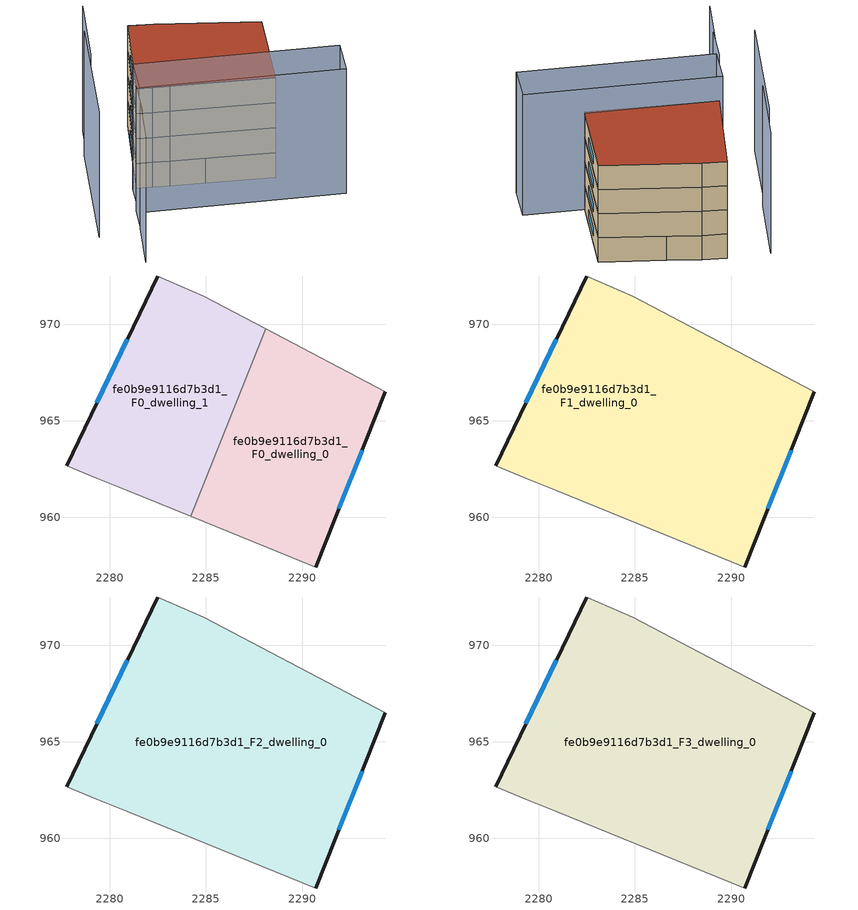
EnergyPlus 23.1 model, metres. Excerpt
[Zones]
fe0b9e9116d7b3d1_F0_dwelling_0
 floor ground (EU_floor_Construction): 2294.3,966.5 2290.68,957.42 2284.21,960.04 2288.09,969.77 z0
 wall outside (EU_wall_Construction): 2290.68,957.42 2294.3,966.5 z0:3
 wall adiabatic (EU_wall_Construction): 2294.3,966.5 2288.09,969.77 / 2284.21,960.04 2290.68,957.42 z0:3
 wall to fe0b9e9116d7b3d1_F0_dwelling_1 (EU_wall_Construction): 2288.09,969.77 2284.21,960.04 z0:3
 window (EU_Window_Construction): 2291.89,960.44 2293.1,963.47 z1:2
fe0b9e9116d7b3d1_F0_dwelling_1
 floor ground (EU_floor_Construction): 2288.09,969.77 2284.21,960.04 2280.9,961.38 2279.33,962.01 2277.77,962.66 2282.49,972.5 2284.87,971.46 z0
 wall outside (EU_wall_Construction): 2282.49,972.5 2277.77,962.66 z0:3
 wall adiabatic (EU_wall_Construction): 2277.77,962.66 2279.33,962.01 2280.9,961.38 2284.21,960.04 / 2288.09,969.77 2284.87,971.46 2282.49,972.5 z0:3
 window (EU_Window_Construction): 2280.92,969.22 2279.35,965.94 z1:2
fe0b9e9116d7b3d1_F1_dwelling_0
 floor to fe0b9e9116d7b3d1_F0_dwelling_0 (EU_floor_Construction): 2294.3,966.5 2290.68,957.42 2284.21,960.04 2288.09,969.77 z3
 floor to fe0b9e9116d7b3d1_F0_dwelling_1 (EU_floor_Construction): 2288.09,969.77 2284.21,960.04 2280.9,961.38 2279.33,962.01 2277.77,962.66 2282.49,972.5 2284.87,971.46 z3
 wall outside (EU_wall_Construction): 2282.49,972.5 2277.77,962.66 / 2290.68,957.42 2294.3,966.5 z3:6
 wall adiabatic (EU_wall_Construction): 2277.77,962.66 2279.33,962.01 2280.9,961.38 2290.68,957.42 / 2294.3,966.5 2284.87,971.46 2282.49,972.5 z3:6
 window (EU_Window_Construction): 2280.92,969.22 2279.35,965.94 / 2291.89,960.44 2293.1,963.47 z4:5
fe0b9e9116d7b3d1_F2_dwelling_0
 floor to fe0b9e9116d7b3d1_F1_dwelling_0 (EU_floor_Construction): 2294.3,966.5 2290.68,957.42 2280.9,961.38 2279.33,962.01 2277.77,962.66 2282.49,972.5 2284.87,971.46 z6
 wall outside (EU_wall_Construction): 2282.49,972.5 2277.77,962.66 / 2290.68,957.42 2294.3,966.5 z6:9
 wall adiabatic (EU_wall_Construction): 2277.77,962.66 2279.33,962.01 2280.9,961.38 2290.68,957.42 / 2294.3,966.5 2284.87,971.46 2282.49,972.5 z6:9
 window (EU_Window_Construction): 2280.92,969.22 2279.35,965.94 / 2291.89,960.44 2293.1,963.47 z7:8
fe0b9e9116d7b3d1_F3_dwelling_0
 floor to fe0b9e9116d7b3d1_F2_dwelling_0 (EU_floor_Construction): 2294.3,966.5 2290.68,957.42 2280.9,961.38 2279.33,962.01 2277.77,962.66 2282.49,972.5 2284.87,971.46 z9
 wall outside (EU_wall_Construction): 2282.49,972.5 2277.77,962.66 / 2290.68,957.42 2294.3,966.5 z9:12
 wall adiabatic (EU_wall_Construction): 2277.77,962.66 2279.33,962.01 2280.9,961.38 2290.68,957.42 / 2294.3,966.5 2284.87,971.46 2282.49,972.5 z9:12
 window (EU_Window_Construction): 2280.92,969.22 2279.35,965.94 / 2291.89,960.44 2293.1,963.47 z10:11
 roof outside (EU_roof_Construction): 2290.68,957.42 2294.3,966.5 2284.87,971.46 2282.49,972.5 2277.77,962.66 2279.33,962.01 2280.9,961.38 z12
shading: 2272.28,951.21 2274.72,956.58 / 2274.31,955.43 2275.84,959.28 / 2276.18,970.13 2270.43,957.24 / 2278.22,973.96 2274.73,966.32 / 2295.33,951.57 2275.98,958.92 / 2275.98,958.92 2277.45,962.78 / 2277.45,962.78 2296.8,955.43 / 2296.8,955.43 2295.33,951.57 z0:15
[Building]
EU S2 Campaign: North Axis=0; Terrain=City; Solar Distribution=FullExterior
[Site:Location]
Bologna: Latitude=44.5; Longitude=11.25; Time Zone=1; Elevation=37
[SizingPeriod:WeatherFileDays]
AnnualSizingPeriod: Begin Month=1; Begin Day of Month=1; End Month=12; End Day of Month=31; Day of Week for Start Day=Monday; Use Weather File Daylight Saving Period=No; Use Weather File Rain and Snow Indicators=No
[MATERIAL]
EU_InternalMass_Material: Roughness=MediumRough; Thickness=0.1; Conductivity=1; Density=1800; Specific Heat=900; Thermal Absorptance=0.9; Solar Absorptance=0.7; Visible Absorptance=0.7
[MATERIAL:NOMASS] Roughness=MediumRough; Thermal Absorptance=0.9; Solar Absorptance=0.7; Visible Absorptance=0.7
Name | Thermal Resistance
EU_wall_NoMass | 0.937881
EU_roof_NoMass | 0.548572
EU_floor_NoMass | 0.71348
[WINDOWMATERIAL:SIMPLEGLAZINGSYSTEM]
EU_Window_SimpleGlazing: UFactor=4.25633; Solar Heat Gain Coefficient=0.85; Visible Transmittance=0.85
[CONSTRUCTION]
EU_wall_Construction: EU_wall_NoMass
EU_roof_Construction: EU_roof_NoMass
EU_floor_Construction: EU_floor_NoMass
EU_InternalMass_Construction: EU_InternalMass_Material
EU_Window_Construction: EU_Window_SimpleGlazing
[ZONE] Type=1; Multiplier=1; Ceiling Height=autocalculate; Floor Area=autocalculate; Part of Total Floor Area=Yes
Name | Volume
fe0b9e9116d7b3d1_F0_dwelling_0 | 212.221
fe0b9e9116d7b3d1_F1_dwelling_0; fe0b9e9116d7b3d1_F2_dwelling_0; fe0b9e9116d7b3d1_F3_dwelling_0 | 424.438
fe0b9e9116d7b3d1_F0_dwelling_1 | 212.231
[INTERNALMASS] Construction=EU_InternalMass_Construction
Name | Zone or ZoneList | Surface Area
fe0b9e9116d7b3d1_F0_dwelling_0_EU_InternalMass | fe0b9e9116d7b3d1_F0_dwelling_0 | 70.7401
fe0b9e9116d7b3d1_F0_dwelling_1_EU_InternalMass | fe0b9e9116d7b3d1_F0_dwelling_1 | 70.7433
fe0b9e9116d7b3d1_F1_dwelling_0_EU_InternalMass | fe0b9e9116d7b3d1_F1_dwelling_0 | 141.479
fe0b9e9116d7b3d1_F2_dwelling_0_EU_InternalMass | fe0b9e9116d7b3d1_F2_dwelling_0 | 141.479
fe0b9e9116d7b3d1_F3_dwelling_0_EU_InternalMass | fe0b9e9116d7b3d1_F3_dwelling_0 | 141.479
[OTHEREQUIPMENT] Fuel Type=Electricity; Design Level Calculation Method=Watts/Area; Power per Zone Floor Area=1; Fraction Latent=0; Fraction Radiant=0; Fraction Lost=0; Carbon Dioxide Generation Rate=0; EndUse Subcategory=EU_Step8_InternalGains
Name | Zone or ZoneList or Space or SpaceList | Schedule
EU_Step8_InternalGain_fe0b9e9116d7b3d1_F0_dwelling_0_f000 | fe0b9e9116d7b3d1_F0_dwelling_0 | EU_Step8_GainSchedule_fe0b9e9116d7b3d1_F0_dwelling_0_f000
EU_Step8_InternalGain_fe0b9e9116d7b3d1_F0_dwelling_1_f000 | fe0b9e9116d7b3d1_F0_dwelling_1 | EU_Step8_GainSchedule_fe0b9e9116d7b3d1_F0_dwelling_1_f000
EU_Step8_InternalGain_fe0b9e9116d7b3d1_F1_dwelling_0_f000 | fe0b9e9116d7b3d1_F1_dwelling_0 | EU_Step8_GainSchedule_fe0b9e9116d7b3d1_F1_dwelling_0_f000
EU_Step8_InternalGain_fe0b9e9116d7b3d1_F2_dwelling_0_f000 | fe0b9e9116d7b3d1_F2_dwelling_0 | EU_Step8_GainSchedule_fe0b9e9116d7b3d1_F2_dwelling_0_f000
EU_Step8_InternalGain_fe0b9e9116d7b3d1_F3_dwelling_0_f000 | fe0b9e9116d7b3d1_F3_dwelling_0 | EU_Step8_GainSchedule_fe0b9e9116d7b3d1_F3_dwelling_0_f000
[ZONEVENTILATION:DESIGNFLOWRATE] Schedule=EU_AlwaysOn; Design Flow Rate Calculation Method=AirChanges/Hour; Air Changes per Hour=0.687892; Ventilation Type=Natural; Fan Pressure Rise=0; Fan Total Efficiency=1; Constant Term Coefficient=1; Temperature Term Coefficient=0; Velocity Term Coefficient=0; Velocity Squared Term Coefficient=0; Minimum Indoor Temperature=-100; Maximum Indoor Temperature=100; Delta Temperature=-100; Minimum Outdoor Temperature=-100; Maximum Outdoor Temperature=100; Maximum Wind Speed=40
Name | Zone or ZoneList or Space or SpaceList
EU_ConstantAir_fe0b9e9116d7b3d1_F0_dwelling_0 | fe0b9e9116d7b3d1_F0_dwelling_0
EU_ConstantAir_fe0b9e9116d7b3d1_F0_dwelling_1 | fe0b9e9116d7b3d1_F0_dwelling_1
EU_ConstantAir_fe0b9e9116d7b3d1_F1_dwelling_0 | fe0b9e9116d7b3d1_F1_dwelling_0
EU_ConstantAir_fe0b9e9116d7b3d1_F2_dwelling_0 | fe0b9e9116d7b3d1_F2_dwelling_0
EU_ConstantAir_fe0b9e9116d7b3d1_F3_dwelling_0 | fe0b9e9116d7b3d1_F3_dwelling_0
[HVACTEMPLATE:THERMOSTAT] Constant Heating Setpoint=20; Constant Cooling Setpoint=50
EU_HeatOnly_fe0b9e9116d7b3d1_F0_dwelling_0; EU_HeatOnly_fe0b9e9116d7b3d1_F0_dwelling_1; EU_HeatOnly_fe0b9e9116d7b3d1_F1_dwelling_0; EU_HeatOnly_fe0b9e9116d7b3d1_F2_dwelling_0; EU_HeatOnly_fe0b9e9116d7b3d1_F3_dwelling_0
[HVACTEMPLATE:ZONE:IDEALLOADSAIRSYSTEM] System Availability Schedule=EU_AlwaysOn; Maximum Heating Supply Air Temperature=50; Minimum Cooling Supply Air Temperature=13; Maximum Heating Supply Air Humidity Ratio=0.0156; Minimum Cooling Supply Air Humidity Ratio=0.0077; Heating Limit=NoLimit; Cooling Limit=NoLimit; Heating Availability Schedule=EU_AlwaysOn; Cooling Availability Schedule=EU_CoolingOff; Dehumidification Control Type=ConstantSensibleHeatRatio; Cooling Sensible Heat Ratio=0.7; Dehumidification Setpoint=60; Humidification Control Type=None; Humidification Setpoint=30; Outdoor Air Method=None; Outdoor Air Flow Rate per Person=0.00944; Outdoor Air Flow Rate per Zone Floor Area=0; Outdoor Air Flow Rate per Zone=0; Demand Controlled Ventilation Type=None; Outdoor Air Economizer Type=NoEconomizer; Heat Recovery Type=None; Sensible Heat Recovery Effectiveness=0.7; Latent Heat Recovery Effectiveness=0.65
Name | Template Thermostat
fe0b9e9116d7b3d1_F0_dwelling_0 | EU_HeatOnly_fe0b9e9116d7b3d1_F0_dwelling_0
fe0b9e9116d7b3d1_F0_dwelling_1 | EU_HeatOnly_fe0b9e9116d7b3d1_F0_dwelling_1
fe0b9e9116d7b3d1_F1_dwelling_0 | EU_HeatOnly_fe0b9e9116d7b3d1_F1_dwelling_0
fe0b9e9116d7b3d1_F2_dwelling_0 | EU_HeatOnly_fe0b9e9116d7b3d1_F2_dwelling_0
fe0b9e9116d7b3d1_F3_dwelling_0 | EU_HeatOnly_fe0b9e9116d7b3d1_F3_dwelling_0
[SIZING:ZONE] Zone Cooling Design Supply Air Temperature Input Method=SupplyAirTemperature; Zone Cooling Design Supply Air Temperature=13; Zone Heating Design Supply Air Temperature Input Method=SupplyAirTemperature; Zone Heating Design Supply Air Temperature=50; Zone Cooling Design Supply Air Humidity Ratio=0.008; Zone Heating Design Supply Air Humidity Ratio=0.008; Cooling Design Air Flow Method=DesignDay; Cooling Design Air Flow Rate=0; Cooling Minimum Air Flow per Zone Floor Area=0.000762; Cooling Minimum Air Flow=0; Cooling Minimum Air Flow Fraction=0.2; Heating Design Air Flow Method=DesignDay; Heating Design Air Flow Rate=0; Heating Maximum Air Flow per Zone Floor Area=0.002032; Heating Maximum Air Flow=0.141576; Heating Maximum Air Flow Fraction=0.3; Account for Dedicated Outdoor Air System=No; Dedicated Outdoor Air System Control Strategy=NeutralSupplyAir; Dedicated Outdoor Air Low Setpoint Temperature for Design=autosize; Dedicated Outdoor Air High Setpoint Temperature for Design=autosize; Zone Load Sizing Method=Sensible Load Only No Latent Load; Zone Latent Cooling Design Supply Air Humidity Ratio Input Method=HumidityRatioDifference; Zone Cooling Design Supply Air Humidity Ratio Difference=0.005; Zone Latent Heating Design Supply Air Humidity Ratio Input Method=HumidityRatioDifference; Zone Humidification Design Supply Air Humidity Ratio Difference=0.005
fe0b9e9116d7b3d1_F0_dwelling_0; fe0b9e9116d7b3d1_F0_dwelling_1; fe0b9e9116d7b3d1_F1_dwelling_0; fe0b9e9116d7b3d1_F2_dwelling_0; fe0b9e9116d7b3d1_F3_dwelling_0
[SCHEDULE:CONSTANT]
Name | Hourly Value
EU_AlwaysOn | 1
EU_CoolingOff | 0
[SCHEDULE:FILE] Column Number=1; Rows to Skip at Top=0; Number of Hours of Data=8760; Column Separator=Comma; Interpolate to Timestep=No; Minutes per Item=60; Adjust Schedule for Daylight Savings=Yes
Name | File
EU_Step8_GainSchedule_fe0b9e9116d7b3d1_F0_dwelling_0_f000 | ../../schedules/fe0b9e9116d7b3d1/fe0b9e9116d7b3d1_F0_dwelling_0_f000_gain.csv
EU_Step8_GainSchedule_fe0b9e9116d7b3d1_F0_dwelling_1_f000 | ../../schedules/fe0b9e9116d7b3d1/fe0b9e9116d7b3d1_F0_dwelling_1_f000_gain.csv
EU_Step8_GainSchedule_fe0b9e9116d7b3d1_F1_dwelling_0_f000 | ../../schedules/fe0b9e9116d7b3d1/fe0b9e9116d7b3d1_F1_dwelling_0_f000_gain.csv
EU_Step8_GainSchedule_fe0b9e9116d7b3d1_F2_dwelling_0_f000 | ../../schedules/fe0b9e9116d7b3d1/fe0b9e9116d7b3d1_F2_dwelling_0_f000_gain.csv
EU_Step8_GainSchedule_fe0b9e9116d7b3d1_F3_dwelling_0_f000 | ../../schedules/fe0b9e9116d7b3d1/fe0b9e9116d7b3d1_F3_dwelling_0_f000_gain.csv
